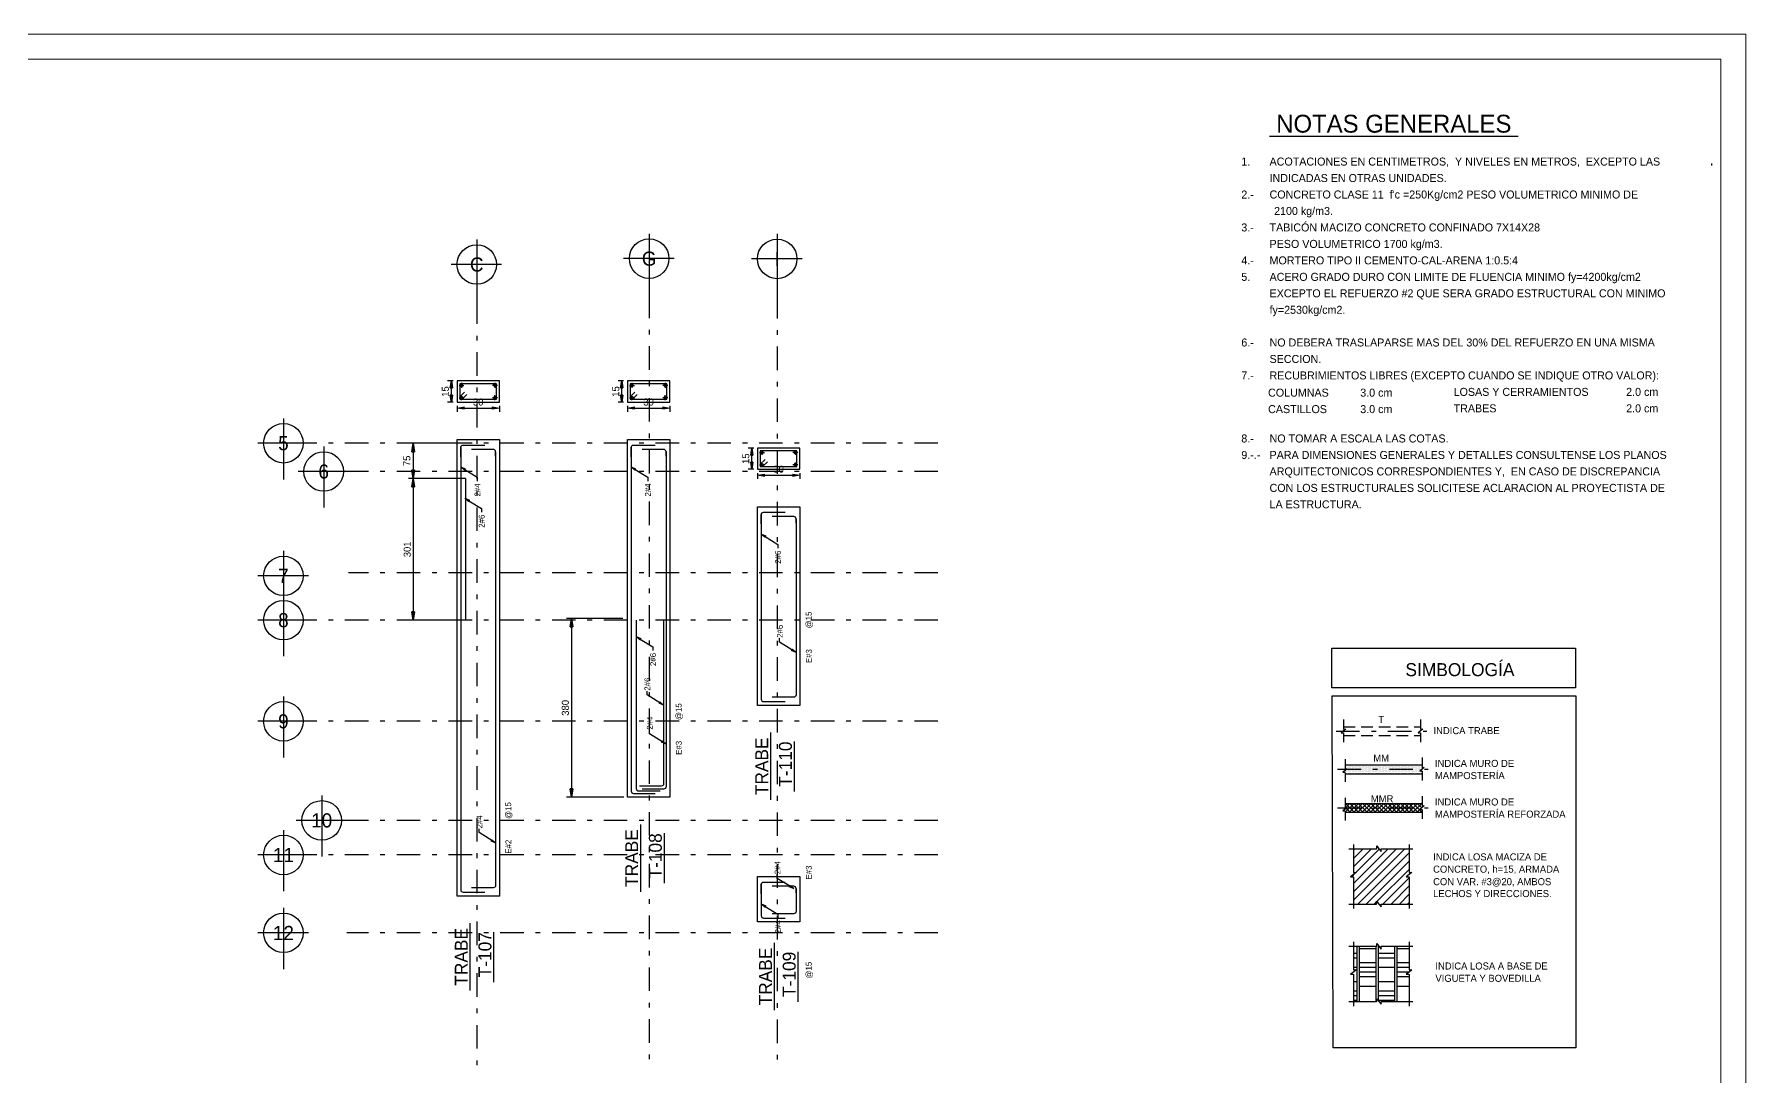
# Model space of a CAD drawing. Header units: millimetres. Extents: x -25 to 297, y -2 to 43.
# Drawn here: x 181.28 to 217.65, y 18.84 to 41 of the extents above; entities that cross this region are included whole.
import ezdxf
from ezdxf.enums import TextEntityAlignment as Align

# ---------------------------------------------------------------- set-up
doc = ezdxf.new("R2010")
doc.units = ezdxf.units.MM
doc.linetypes.add('DASHDOT', pattern=[1, 0.5, -0.25, 0, -0.25])
doc.linetypes.add('DASHED2', pattern=[0.375, 0.25, -0.125])
for name, color, linetype in [('6', 7, 'Continuous'), ('C', 11, 'Continuous'), ('CAJONES', 15, 'Continuous'), ('CERR', 3, 'DASHED2'), ('EJES', 250, 'DASHDOT'), ('hatch', 250, 'Continuous'), ('HATCH_MUROS', 16, 'Continuous'), ('Muro', 242, 'Continuous'), ('muros', 1, 'Continuous'), ('NOTAS', 5, 'Continuous'), ('TEXT', 5, 'Continuous'), ('TITULO', 242, 'Continuous'), ('TZ', 15, 'Continuous'), ('VIGUETAS', 107, 'Continuous')]:
    doc.layers.add(name, color=color, linetype=linetype)
doc.styles.add('LEROY', font='stylu.ttf')
doc.dimstyles.new('LEROY', dxfattribs={"dimtxt": 0.15, "dimasz": 0.18, "dimexe": 0.1, "dimexo": 0.1, "dimgap": 0.05, "dimtad": 1, "dimdec": 0, "dimlfac": 100, "dimzin": 0, "dimdsep": 46, "dimtxsty": 'LEROY', "dimblk1": 'FLECHA', "dimblk2": 'FLECHA', "dimsah": 1, "dimcen": 0.2, "dimclrd": 256, "dimclre": 256, "dimclrt": 5, "dimadec": 0, "dimazin": 0, "dimtfac": 0.5, "dimtdec": 0, "dimtix": 1, "dimtofl": 0, "dimtmove": 0, "dimatfit": 3, "dimldrblk": 'FLECHA', "dimfxl": 1, "dimtolj": 1, "dimtzin": 0, "dimarcsym": 0})
doc.dimstyles.new('LEROY_CONC', dxfattribs={"dimtxt": 0.15, "dimasz": 0.15, "dimexe": 0.08, "dimexo": 0.08, "dimgap": 0.05, "dimtad": 1, "dimdec": 0, "dimlfac": 20, "dimzin": 0, "dimdsep": 46, "dimtxsty": 'LEROY', "dimblk1": 'FLECHA', "dimblk2": 'FLECHA', "dimsah": 1, "dimcen": 0.2, "dimclrd": 256, "dimclre": 256, "dimclrt": 5, "dimadec": 0, "dimazin": 0, "dimtfac": 0.5, "dimtdec": 0, "dimtix": 1, "dimtofl": 0, "dimtmove": 0, "dimatfit": 3, "dimldrblk": 'FLECHA', "dimfxl": 1, "dimtolj": 1, "dimtzin": 0, "dimarcsym": 0})

# ---------------------------------------------------------------- blocks, each defined once
blk = doc.blocks.new('EJE-VERT')
at = {"color": 15, "linetype": 'Continuous'}
for p, q in [((0, 2.163), (0, 0)), ((0.883, 1.28), (-0.909, 1.28))]:
    blk.add_line(p, q, dxfattribs=at)
blk.add_circle((0, 1.28), 0.7, dxfattribs=at)
at = {"color": 242, "style": 'LEROY'}
blk.add_attdef('EJE', text='', height=0.5, dxfattribs=at).set_placement((0, 1.28), align=Align.MIDDLE)
blk = doc.blocks.new('FL1')
at = {"layer": 'CAJONES', "linetype": 'Continuous'}
h = blk.add_hatch(color=5, dxfattribs=at)
h.paths.add_polyline_path([(0, 0), (0, 0), (0.108, -0.172), (0.136, -0.155)])
h.paths.add_polyline_path([(0, 0), (0.08, -0.189), (0.108, -0.172)])
at = {"layer": 'CAJONES', "color": 5, "linetype": 'Continuous'}
blk.add_line((0.136, -0.155), (0.08, -0.189), dxfattribs=at)
blk.add_lwpolyline([(0.136, -0.155), (0, 0), (0.08, -0.189)], dxfattribs=at)
at = {"layer": 'CAJONES', "color": 11}
blk.add_lwpolyline([(0.108, -0.172), (0.438, -0.701), (0.6, -0.701)], dxfattribs=at)
at = {"layer": 'CAJONES', "color": 5, "style": 'LEROY'}
blk.add_attdef('FL1', (0.618, -0.835), '', height=0.25, dxfattribs=at)
blk = doc.blocks.new('FL2')
at = {"layer": 'CAJONES', "linetype": 'Continuous'}
h = blk.add_hatch(color=5, dxfattribs=at)
h.paths.add_polyline_path([(0.108, 0.172), (0.08, 0.189), (0, 0)])
h.paths.add_polyline_path([(0.136, 0.155), (0.108, 0.172), (0, 0), (0, 0)])
at = {"layer": 'CAJONES', "color": 5, "linetype": 'Continuous'}
blk.add_line((0.136, 0.155), (0.08, 0.189), dxfattribs=at)
at = {"layer": 'CAJONES', "color": 11}
blk.add_lwpolyline([(0, 0), (0.438, 0.701), (0.6, 0.701)], dxfattribs=at)
at = {"layer": 'CAJONES', "color": 5, "linetype": 'Continuous'}
blk.add_lwpolyline([(0.136, 0.155), (0, 0), (0.08, 0.189)], dxfattribs=at)
at = {"layer": 'CAJONES', "color": 5, "style": 'LEROY'}
blk.add_attdef('FL2', (0.614, 0.562), '', height=0.25, dxfattribs=at)
blk = doc.blocks.new('FLECHA')
at = {"linetype": 'Continuous'}
blk.add_hatch(color=5, dxfattribs=at).paths.add_polyline_path([(0, 0), (-1, 0.16), (-1, -0.16)])
at = {"color": 5, "linetype": 'Continuous'}
blk.add_line((-1, 0.16), (-1, -0.16), dxfattribs=at)
blk.add_lwpolyline([(-1, 0.16), (0, 0), (-1, -0.16)], dxfattribs=at)
blk = doc.blocks.new('*D180')
at = {"layer": 'C', "lineweight": -2, "transparency": 16777216}
for p, q in [((190.341, 31.56), (189.234, 31.56)), ((189.334, 31.38), (189.334, 28.729)), ((190.447, 28.549), (189.234, 28.549))]:
    blk.add_line(p, q, dxfattribs=at)
at = {"layer": 'Defpoints', "color": 0, "transparency": 16777216}
for p in [(190.441, 31.56), (189.334, 28.549), (190.547, 28.549)]:
    blk.add_point(p, dxfattribs=at)
at = {"layer": 'C', "lineweight": -2, "transparency": 16777216, "xscale": 0.18, "yscale": 0.18, "zscale": 0.18}
for p, rotation in [((189.334, 31.56), 90), ((189.334, 28.549), 270)]:
    blk.add_blockref('FLECHA', p, dxfattribs=dict(at, rotation=rotation))
at = {"layer": 'C', "color": 5, "transparency": 16777216, "insert": (189.206, 30.054), "char_height": 0.15, "attachment_point": 5, "rotation": 90, "style": 'LEROY'}
blk.add_mtext('\\A1;301', dxfattribs=at)
blk = doc.blocks.new('*D181')
at = {"layer": 'C', "lineweight": -2, "transparency": 16777216}
for p, q in [((190.511, 32.308), (189.229, 32.308)), ((189.329, 32.128), (189.329, 31.74)), ((190.441, 31.56), (189.229, 31.56))]:
    blk.add_line(p, q, dxfattribs=at)
at = {"layer": 'Defpoints', "color": 0, "transparency": 16777216}
for p in [(190.611, 32.308), (189.329, 31.56), (190.541, 31.56)]:
    blk.add_point(p, dxfattribs=at)
at = {"layer": 'C', "lineweight": -2, "transparency": 16777216, "xscale": 0.18, "yscale": 0.18, "zscale": 0.18}
for p, rotation in [((189.329, 32.308), 90), ((189.329, 31.56), 270)]:
    blk.add_blockref('FLECHA', p, dxfattribs=dict(at, rotation=rotation))
at = {"layer": 'C', "color": 5, "transparency": 16777216, "insert": (189.198, 31.934), "char_height": 0.15, "attachment_point": 5, "rotation": 90, "style": 'LEROY'}
blk.add_mtext('\\A1;75', dxfattribs=at)
blk = doc.blocks.new('*D182')
at = {"layer": 'C', "lineweight": -2, "transparency": 16777216}
for p, q in [((193.785, 28.585), (192.593, 28.585)), ((192.693, 28.405), (192.693, 24.965)), ((193.805, 24.785), (192.593, 24.785))]:
    blk.add_line(p, q, dxfattribs=at)
at = {"layer": 'Defpoints', "color": 0, "transparency": 16777216}
for p in [(193.885, 28.585), (192.693, 24.785), (193.905, 24.785)]:
    blk.add_point(p, dxfattribs=at)
at = {"layer": 'C', "lineweight": -2, "transparency": 16777216, "xscale": 0.18, "yscale": 0.18, "zscale": 0.18}
for p, rotation in [((192.693, 28.585), 90), ((192.693, 24.785), 270)]:
    blk.add_blockref('FLECHA', p, dxfattribs=dict(at, rotation=rotation))
at = {"layer": 'C', "color": 5, "transparency": 16777216, "insert": (192.565, 26.685), "char_height": 0.15, "attachment_point": 5, "rotation": 90, "style": 'LEROY'}
blk.add_mtext('\\A1;380', dxfattribs=at)
blk = doc.blocks.new('CTRTXT')
at = {"color": 242, "style": 'LEROY'}
blk.add_attdef('TRABE', text='', height=0.275, dxfattribs=at).set_placement((-1.01, -0.613), align=Align.CENTER)
blk = doc.blocks.new('NOTAS')
at = {"layer": 'NOTAS', "color": 5}
blk.add_line((156.122, 134.198), (156.122, 134.239), dxfattribs=at)
at = {"layer": 'NOTAS', "color": 5, "style": 'LEROY'}
for s, p in [('1.', (146.122, 134.198)), ('ACOTACIONES EN CENTIMETROS,  Y NIVELES EN METROS,  EXCEPTO LAS', (146.722, 134.198)), ('INDICADAS EN OTRAS UNIDADES.', (146.722, 133.848)), ('2.-', (146.122, 133.498)), ("CONCRETO CLASE 11  f'c =250Kg/cm2 PESO VOLUMETRICO MINIMO DE", (146.722, 133.498)), ('  2100 kg/m3.', (146.692, 133.148)), ('3.-', (146.122, 132.798)), ('TABICÓN MACIZO CONCRETO CONFINADO 7X14X28', (146.722, 132.798)), ('PESO VOLUMETRICO 1700 kg/m3.', (146.722, 132.448)), ('4.-', (146.122, 132.098)), ('MORTERO TIPO II CEMENTO-CAL-ARENA 1:0.5:4', (146.722, 132.098)), ('5.', (146.122, 131.748)), ('ACERO GRADO DURO CON LIMITE DE FLUENCIA MINIMO fy=4200kg/cm2', (146.722, 131.748)), ('EXCEPTO EL REFUERZO #2 QUE SERA GRADO ESTRUCTURAL CON MINIMO', (146.722, 131.398)), ('fy=2530kg/cm2.', (146.722, 131.048)), ('6.-', (146.122, 130.353)), ('NO DEBERA TRASLAPARSE MAS DEL 30% DEL REFUERZO EN UNA MISMA', (146.722, 130.353)), ('SECCION.', (146.722, 130.003)), ('RECUBRIMIENTOS LIBRES (EXCEPTO CUANDO SE INDIQUE OTRO VALOR):', (146.722, 129.653)), ('7.-', (146.122, 129.653)), ('LOSAS Y CERRAMIENTOS', (150.633, 129.303)), ('2.0 cm', (154.299, 129.303)), ('COLUMNAS', (146.691, 129.287)), ('CASTILLOS', (146.691, 128.937)), ('3.0 cm', (148.649, 129.287)), ('3.0 cm', (148.649, 128.937)), ('TRABES', (150.633, 128.953)), ('2.0 cm', (154.299, 128.953)), ('8.-', (146.122, 128.313)), ('NO TOMAR A ESCALA LAS COTAS.', (146.722, 128.313)), ('9.-.-', (146.122, 127.963)), ('PARA DIMENSIONES GENERALES Y DETALLES CONSULTENSE LOS PLANOS', (146.722, 127.963)), ('ARQUITECTONICOS CORRESPONDIENTES Y,  EN CASO DE DISCREPANCIA', (146.722, 127.613)), ('CON LOS ESTRUCTURALES SOLICITESE ACLARACION AL PROYECTISTA DE', (146.722, 127.263)), ('LA ESTRUCTURA.', (146.722, 126.913))]:
    blk.add_text(s, height=0.17, dxfattribs=at).set_placement(p)
at = {"layer": 'TITULO', "style": 'LEROY'}
blk.add_text('%%U NOTAS GENERALES ', height=0.38, dxfattribs=at).set_placement((146.722, 134.898))
blk = doc.blocks.new('SIM017')
at = {"color": 15, "linetype": 'Continuous'}
blk.add_lwpolyline([(-1.01, 0), (-0.19, 0, 0.414214), (-0.15, 0.05), (-0.15, 0.2), (0, 0), (0.15, -0.2), (0.15, -0.05, -0.414214), (0.19, 0), (0.99, 0)], format="xyb", dxfattribs=at)
blk = doc.blocks.new('Var_1')
at = {"layer": 'TZ'}
h = blk.add_hatch(dxfattribs=at)
h.set_pattern_fill('ANSI31', color=250, scale=0.01, style=0)
h.set_pattern_definition([(45, (-118.599832, -46.150385), (-0.02245064, 0.02245064), [])])
edge = h.paths.add_edge_path()
edge.add_arc((0, 0), 0.125, 0, 360)
at = {"layer": 'TZ', "color": 250}
for p, q in [((-0.25, 0), (0.25, 0)), ((0, 0.25), (0, -0.25))]:
    blk.add_line(p, q, dxfattribs=at)
at = {"layer": 'TZ', "color": 5}
blk.add_circle((0, 0), 0.125, dxfattribs=at)
blk = doc.blocks.new('*D523')
at = {"layer": 'C', "lineweight": -2, "transparency": 16777216}
for p, q in [((190.183, 33.633), (190.064, 33.633)), ((190.144, 33.333), (190.144, 33.483)), ((190.183, 33.183), (190.064, 33.183))]:
    blk.add_line(p, q, dxfattribs=at)
at = {"layer": 'Defpoints', "color": 0, "transparency": 16777216}
for p in [(190.144, 33.633), (190.263, 33.633), (190.263, 33.183)]:
    blk.add_point(p, dxfattribs=at)
at = {"layer": 'C', "lineweight": -2, "transparency": 16777216, "xscale": 0.15, "yscale": 0.15, "zscale": 0.15}
for p, rotation in [((190.144, 33.633), 90), ((190.144, 33.183), 270)]:
    blk.add_blockref('FLECHA', p, dxfattribs=dict(at, rotation=rotation))
at = {"layer": 'C', "color": 5, "transparency": 16777216, "insert": (190.015, 33.408), "char_height": 0.15, "attachment_point": 5, "rotation": 90, "style": 'LEROY'}
blk.add_mtext('\\A1;15', dxfattribs=at)
blk = doc.blocks.new('*D524')
at = {"layer": 'C', "lineweight": -2, "transparency": 16777216}
for p, q in [((190.263, 33.103), (190.263, 32.976)), ((191.163, 33.103), (191.163, 32.976)), ((190.413, 33.056), (191.013, 33.056))]:
    blk.add_line(p, q, dxfattribs=at)
at = {"layer": 'Defpoints', "color": 0, "transparency": 16777216}
for p in [(190.263, 33.183), (191.163, 33.183), (191.163, 33.056)]:
    blk.add_point(p, dxfattribs=at)
at = {"layer": 'C', "lineweight": -2, "transparency": 16777216, "xscale": 0.15, "yscale": 0.15, "zscale": 0.15, "rotation": 180}
blk.add_blockref('FLECHA', (190.263, 33.056), dxfattribs=at)
at = {"layer": 'C', "lineweight": -2, "transparency": 16777216, "xscale": 0.15, "yscale": 0.15, "zscale": 0.15}
blk.add_blockref('FLECHA', (191.163, 33.056), dxfattribs=at)
at = {"layer": 'C', "color": 5, "transparency": 16777216, "insert": (190.713, 33.184), "char_height": 0.15, "attachment_point": 5, "style": 'LEROY'}
blk.add_mtext('\\A1;30', dxfattribs=at)
blk = doc.blocks.new('*D525')
at = {"layer": 'C', "lineweight": -2, "transparency": 16777216}
for p, q in [((193.804, 33.633), (193.684, 33.633)), ((193.764, 33.333), (193.764, 33.483)), ((193.804, 33.183), (193.684, 33.183))]:
    blk.add_line(p, q, dxfattribs=at)
at = {"layer": 'Defpoints', "color": 0, "transparency": 16777216}
for p in [(193.764, 33.633), (193.884, 33.633), (193.884, 33.183)]:
    blk.add_point(p, dxfattribs=at)
at = {"layer": 'C', "lineweight": -2, "transparency": 16777216, "xscale": 0.15, "yscale": 0.15, "zscale": 0.15}
for p, rotation in [((193.764, 33.633), 90), ((193.764, 33.183), 270)]:
    blk.add_blockref('FLECHA', p, dxfattribs=dict(at, rotation=rotation))
at = {"layer": 'C', "color": 5, "transparency": 16777216, "insert": (193.636, 33.408), "char_height": 0.15, "attachment_point": 5, "rotation": 90, "style": 'LEROY'}
blk.add_mtext('\\A1;15', dxfattribs=at)
blk = doc.blocks.new('*D526')
at = {"layer": 'C', "lineweight": -2, "transparency": 16777216}
for p, q in [((193.884, 33.103), (193.884, 32.976)), ((194.784, 33.103), (194.784, 32.976)), ((194.034, 33.056), (194.634, 33.056))]:
    blk.add_line(p, q, dxfattribs=at)
at = {"layer": 'Defpoints', "color": 0, "transparency": 16777216}
for p in [(193.884, 33.183), (194.784, 33.183), (194.784, 33.056)]:
    blk.add_point(p, dxfattribs=at)
at = {"layer": 'C', "lineweight": -2, "transparency": 16777216, "xscale": 0.15, "yscale": 0.15, "zscale": 0.15, "rotation": 180}
blk.add_blockref('FLECHA', (193.884, 33.056), dxfattribs=at)
at = {"layer": 'C', "lineweight": -2, "transparency": 16777216, "xscale": 0.15, "yscale": 0.15, "zscale": 0.15}
blk.add_blockref('FLECHA', (194.784, 33.056), dxfattribs=at)
at = {"layer": 'C', "color": 5, "transparency": 16777216, "insert": (194.334, 33.184), "char_height": 0.15, "attachment_point": 5, "style": 'LEROY'}
blk.add_mtext('\\A1;30', dxfattribs=at)
blk = doc.blocks.new('*D527')
at = {"layer": 'C', "lineweight": -2, "transparency": 16777216}
for p, q in [((196.567, 32.206), (196.447, 32.206)), ((196.527, 31.906), (196.527, 32.056)), ((196.567, 31.756), (196.447, 31.756))]:
    blk.add_line(p, q, dxfattribs=at)
at = {"layer": 'Defpoints', "color": 0, "transparency": 16777216}
for p in [(196.527, 32.206), (196.647, 32.206), (196.647, 31.756)]:
    blk.add_point(p, dxfattribs=at)
at = {"layer": 'C', "lineweight": -2, "transparency": 16777216, "xscale": 0.15, "yscale": 0.15, "zscale": 0.15}
for p, rotation in [((196.527, 32.206), 90), ((196.527, 31.756), 270)]:
    blk.add_blockref('FLECHA', p, dxfattribs=dict(at, rotation=rotation))
at = {"layer": 'C', "color": 5, "transparency": 16777216, "insert": (196.399, 31.981), "char_height": 0.15, "attachment_point": 5, "rotation": 90, "style": 'LEROY'}
blk.add_mtext('\\A1;15', dxfattribs=at)
blk = doc.blocks.new('*D528')
at = {"layer": 'C', "lineweight": -2, "transparency": 16777216}
for p, q in [((196.647, 31.676), (196.647, 31.549)), ((197.547, 31.676), (197.547, 31.549)), ((196.797, 31.629), (197.397, 31.629))]:
    blk.add_line(p, q, dxfattribs=at)
at = {"layer": 'Defpoints', "color": 0, "transparency": 16777216}
for p in [(196.647, 31.756), (197.547, 31.756), (197.547, 31.629)]:
    blk.add_point(p, dxfattribs=at)
at = {"layer": 'C', "lineweight": -2, "transparency": 16777216, "xscale": 0.15, "yscale": 0.15, "zscale": 0.15, "rotation": 180}
blk.add_blockref('FLECHA', (196.647, 31.629), dxfattribs=at)
at = {"layer": 'C', "lineweight": -2, "transparency": 16777216, "xscale": 0.15, "yscale": 0.15, "zscale": 0.15}
blk.add_blockref('FLECHA', (197.547, 31.629), dxfattribs=at)
at = {"layer": 'C', "color": 5, "transparency": 16777216, "insert": (197.097, 31.757), "char_height": 0.15, "attachment_point": 5, "style": 'LEROY'}
blk.add_mtext('\\A1;30', dxfattribs=at)

msp = doc.modelspace()

# ---------------------------------------------------------------- hatches: boundary and pattern name
at = {"layer": 'hatch'}
h = msp.add_hatch(dxfattribs=at)
h.set_pattern_fill('ANSI31', color=256)
h.set_pattern_definition([(45, (130.17261, 97.78983), (-0.08838835, 0.08838835), [])])
h.paths.add_polyline_path([(209.369, 23.186), (209.31, 23.141), (209.25, 23.097), (209.296, 23.097, -0.414214), (209.31, 23.083), (209.31, 22.516), (209.794, 22.516, 0.414214), (209.808, 22.53), (209.808, 22.575), (209.852, 22.516), (209.897, 22.457), (209.897, 22.502, -0.414214), (209.911, 22.516), (210.492, 22.516), (210.492, 23.083, 0.414214), (210.479, 23.097), (210.433, 23.097), (210.492, 23.141), (210.552, 23.186), (210.506, 23.186, -0.414214), (210.492, 23.199), (210.492, 23.691), (209.911, 23.691, 0.414214), (209.897, 23.677), (209.897, 23.631), (209.852, 23.691), (209.808, 23.75), (209.808, 23.704, -0.414214), (209.794, 23.691), (209.31, 23.691), (209.31, 23.199, 0.414214), (209.323, 23.186)])
at = {"layer": 'HATCH_MUROS'}
h = msp.add_hatch(dxfattribs=at)
h.set_pattern_fill('DOTS', color=256, scale=0.4, style=0)
h.set_pattern_definition([(0, (-63.729254, -118.50262), (0.0125, 0.025), [0, -0.025])])
h.paths.add_polyline_path([(210.76, 25.379), (210.767, 25.384), (210.815, 25.42), (210.778, 25.42, -0.414214), (210.767, 25.43), (210.767, 25.472), (209.132, 25.472), (209.132, 25.43, 0.414214), (209.143, 25.42), (209.18, 25.42), (209.132, 25.384), (209.125, 25.379)])
h.paths.add_polyline_path([(209.125, 25.379), (209.085, 25.348), (209.121, 25.348, -0.414214), (209.132, 25.337), (209.132, 25.285), (210.767, 25.285), (210.767, 25.337, 0.414214), (210.756, 25.348), (210.72, 25.348), (210.76, 25.379)])
at = {"layer": 'muros'}
h = msp.add_hatch(dxfattribs=at)
h.set_pattern_fill('ANSI37', color=256, scale=0.02)
h.set_pattern_definition([(45, (-296.220694, 0), (-0.044901281, 0.044901281), []), (135, (-296.220694, 0), (-0.044901281, -0.044901281), [])])
h.paths.add_polyline_path([(210.76, 24.559), (210.767, 24.564), (210.815, 24.6), (210.778, 24.6, -0.414214), (210.767, 24.611), (210.767, 24.653), (209.132, 24.653), (209.132, 24.611, 0.414214), (209.143, 24.6), (209.18, 24.6), (209.132, 24.564), (209.125, 24.559)])
h.paths.add_polyline_path([(209.125, 24.559), (209.085, 24.529), (209.121, 24.529, -0.414214), (209.132, 24.518), (209.132, 24.465), (210.767, 24.465), (210.767, 24.518, 0.414214), (210.756, 24.529), (210.72, 24.529), (210.76, 24.559)])
at = {"layer": 'VIGUETAS'}
h = msp.add_hatch(dxfattribs=at)
h.set_pattern_fill('AR-VYB', color=256, scale=0.05, angle=90, style=0)
h.set_pattern_definition([(90, (-63.76017, -121.5849), (-0.4, 0.4), [0.4, 0.4]), (90, (-63.81017, -121.5849), (-0.4, 0.4), [0.4, 0.4]), (180, (-63.8102, -121.4349), (-0.4, -0.8), [0.35, -0.45]), (180, (-63.81017, -121.3349), (-0.4, -0.4), [0.35, -0.45]), (180, (-63.8102, -121.2349), (-0.4, -0.8), [0.35, -0.45]), (180, (-63.8102, -121.1349), (-0.4, -0.8), [0.35, -0.45]), (180, (-63.81017, -120.8349), (-0.4, -0.4), [0.35, -0.45]), (180, (-63.8102, -120.7349), (-0.4, -0.8), [0.35, -0.45]), (180, (-63.81017, -120.6349), (-0.4, -0.4), [0.35, -0.45])])
h.paths.add_polyline_path([(209.31, 20.445), (209.794, 20.445, 0.617924), (209.805, 20.467), (209.808, 20.504), (209.852, 20.445), (210.492, 20.445), (210.492, 21.012, 0.617924), (210.471, 21.023), (210.433, 21.025), (210.492, 21.07), (210.492, 21.619), (209.911, 21.619, 0.617924), (209.9, 21.597), (209.897, 21.56), (209.852, 21.619), (209.31, 21.619), (209.31, 21.128, 0.617924), (209.332, 21.117), (209.369, 21.114), (209.31, 21.07)])

# ---------------------------------------------------------------- linework, layer by layer
at = {"color": 15, "linetype": 'Continuous'}
for points in [[(209.209, 23.691), (209.794, 23.691, 0.414214), (209.808, 23.704), (209.808, 23.75), (209.852, 23.691), (209.897, 23.631), (209.897, 23.677, -0.414214), (209.911, 23.691), (210.574, 23.691)], [(209.31, 23.784), (209.31, 23.199, 0.414214), (209.323, 23.186), (209.369, 23.186), (209.31, 23.141), (209.25, 23.097), (209.296, 23.097, -0.414214), (209.31, 23.083), (209.31, 22.42)], [(210.492, 23.784), (210.492, 23.199, 0.414214), (210.506, 23.186), (210.552, 23.186), (210.492, 23.141), (210.433, 23.097), (210.479, 23.097, -0.414214), (210.492, 23.083), (210.492, 22.42)], [(209.209, 22.516), (209.794, 22.516, 0.414214), (209.808, 22.53), (209.808, 22.575), (209.852, 22.516), (209.897, 22.457), (209.897, 22.502, -0.414214), (209.911, 22.516), (210.574, 22.516)], [(209.209, 21.619), (209.794, 21.619, 0.414214), (209.808, 21.633), (209.808, 21.679), (209.852, 21.619), (209.897, 21.56), (209.897, 21.606, -0.414214), (209.911, 21.619), (210.574, 21.619)], [(209.31, 21.713), (209.31, 21.128, 0.414214), (209.323, 21.114), (209.369, 21.114), (209.31, 21.07), (209.25, 21.025), (209.296, 21.025, -0.414214), (209.31, 21.012), (209.31, 20.348)], [(210.492, 21.713), (210.492, 21.128, 0.414214), (210.506, 21.114), (210.552, 21.114), (210.492, 21.07), (210.433, 21.025), (210.479, 21.025, -0.414214), (210.492, 21.012), (210.492, 20.348)], [(209.209, 20.445), (209.794, 20.445, 0.414214), (209.808, 20.459), (209.808, 20.504), (209.852, 20.445), (209.897, 20.386), (209.897, 20.431, -0.414214), (209.911, 20.445), (210.574, 20.445)]]:
    msp.add_lwpolyline(points, format="xyb", dxfattribs=at)
at = {"layer": '6', "lineweight": 0}
for points in [[(153.626, 41.001), (217.646, 41.001), (217.646, -2.036), (153.626, -2.036)], [(154.158, 40.469), (217.114, 40.469), (217.114, -1.504), (154.158, -1.504)]]:
    msp.add_lwpolyline(points, close=True, dxfattribs=at)
at = {"layer": 'CAJONES'}
for points in [[(191.164, 22.685), (190.264, 22.685), (190.264, 32.385), (191.164, 32.385)], [(194.785, 24.785), (193.885, 24.785), (193.884, 32.385), (194.784, 32.385)], [(197.548, 26.735), (196.648, 26.735), (196.647, 30.958), (197.547, 30.958)], [(197.548, 22.135), (196.648, 22.135), (196.647, 23.1), (197.547, 23.1)]]:
    msp.add_lwpolyline(points, close=True, dxfattribs=at)
at = {"layer": 'CAJONES', "color": 1}
for points in [[(190.344, 32.02), (190.344, 32.219, -0.414214), (190.394, 32.269), (190.854, 32.269)], [(190.344, 32.219), (190.344, 22.818, 0.414214), (190.394, 22.768), (190.854, 22.768)], [(191.084, 32.036), (191.084, 32.127, 0.414214), (191.034, 32.177), (190.574, 32.177)], [(191.084, 32.127), (191.084, 22.91, -0.414214), (191.034, 22.86), (190.574, 22.86)], [(193.964, 32.02), (193.964, 32.219, -0.414214), (194.014, 32.269), (194.474, 32.269)], [(193.964, 32.219), (193.964, 24.918, 0.414214), (194.014, 24.868), (194.474, 24.868)], [(194.704, 32.036), (194.704, 32.127, 0.414214), (194.654, 32.177), (194.194, 32.177)], [(194.704, 32.127), (194.704, 25.01, -0.414214), (194.654, 24.96), (194.194, 24.96)], [(196.727, 30.593), (196.727, 30.792, -0.414214), (196.777, 30.842), (197.237, 30.842)], [(196.727, 30.792), (196.727, 26.868, 0.414214), (196.777, 26.818), (197.237, 26.818)], [(197.467, 30.608), (197.467, 30.7, 0.414214), (197.417, 30.75), (196.957, 30.75)], [(197.467, 30.7), (197.467, 26.96, -0.414214), (197.417, 26.91), (196.957, 26.91)], [(194.072, 28.549), (194.072, 24.97, 0.414214), (194.122, 24.92), (194.582, 24.92)], [(194.652, 28.549), (194.652, 25.071, -0.414214), (194.602, 25.021), (194.142, 25.021)], [(196.727, 22.736), (196.727, 22.934, -0.414214), (196.777, 22.984), (197.237, 22.984)], [(196.727, 22.934), (196.727, 22.268, 0.414214), (196.777, 22.218), (197.237, 22.218)], [(197.467, 22.751), (197.467, 22.843, 0.414214), (197.417, 22.893), (196.957, 22.893)], [(197.467, 22.843), (197.467, 22.36, -0.414214), (197.417, 22.31), (196.957, 22.31)]]:
    msp.add_lwpolyline(points, format="xyb", dxfattribs=at)
msp.add_lwpolyline([(190.441, 31.56), (190.441, 28.549)], dxfattribs=at)
at = {"layer": 'CERR'}
for p, q in [((209.1, 26.283), (210.739, 26.283)), ((209.1, 26.095), (210.739, 26.095))]:
    msp.add_line(p, q, dxfattribs=at)
at = {"layer": 'EJES'}
for p, q in [((190.682, 35.344), (190.682, 18.955)), ((194.346, 35.469), (194.346, 19.073)), ((197.066, 35.462), (197.066, 19.073)), ((200.482, 32.308), (187.112, 32.308)), ((200.482, 31.708), (187.112, 31.708)), ((200.482, 29.558), (187.96, 29.558)), ((200.482, 28.549), (187.112, 28.549)), ((200.482, 26.399), (187.112, 26.399)), ((208.942, 26.189), (210.868, 26.189)), ((208.973, 25.379), (210.899, 25.379)), ((208.973, 24.559), (210.899, 24.559)), ((200.482, 24.294), (187.924, 24.294)), ((200.482, 23.558), (187.112, 23.558)), ((200.482, 21.903), (187.924, 21.903))]:
    msp.add_line(p, q, dxfattribs=at)
at = {"layer": 'Muro'}
for p, q in [((209.131, 25.472), (210.77, 25.472)), ((209.131, 25.285), (210.77, 25.285)), ((209.131, 24.653), (210.77, 24.653)), ((209.131, 24.465), (210.77, 24.465))]:
    msp.add_line(p, q, dxfattribs=at)
at = {"layer": 'TZ', "color": 3}
for p, q in [((190.424, 33.393), (190.323, 33.292)), ((190.473, 33.343), (190.374, 33.243)), ((194.044, 33.393), (193.944, 33.292)), ((194.094, 33.343), (193.994, 33.243)), ((196.808, 31.966), (196.707, 31.865)), ((196.857, 31.916), (196.757, 31.816))]:
    msp.add_line(p, q, dxfattribs=at)
at = {"layer": 'TZ'}
for points in [[(191.163, 33.183), (191.163, 33.633), (190.263, 33.633), (190.263, 33.183)], [(194.784, 33.183), (194.784, 33.633), (193.884, 33.633), (193.884, 33.183)], [(197.547, 31.756), (197.547, 32.206), (196.647, 32.206), (196.647, 31.756)]]:
    msp.add_lwpolyline(points, close=True, dxfattribs=at)
at = {"layer": 'TZ', "color": 3}
for points in [[(191.103, 33.243), (191.103, 33.573), (190.323, 33.573), (190.323, 33.243)], [(194.724, 33.243), (194.724, 33.573), (193.944, 33.573), (193.944, 33.243)], [(197.487, 31.816), (197.487, 32.146), (196.707, 32.146), (196.707, 31.816)]]:
    msp.add_lwpolyline(points, close=True, dxfattribs=at)
at = {"layer": 'TZ', "color": 250}
msp.add_lwpolyline([(208.853, 27.952), (214.032, 27.952), (214.032, 27.109), (208.853, 27.109)], close=True, dxfattribs=at)
msp.add_lwpolyline([(214.037, 26.939), (214.037, 19.463), (208.879, 19.463), (208.857, 26.939), (214.037, 26.939)], dxfattribs=at)

# ---------------------------------------------------------------- block references
at = {"layer": 'C'}
msp.add_blockref('NOTAS', (60.806, -95.988), dxfattribs=at)
at = {"layer": 'C', "color": 11}
ref = msp.add_blockref('FL1', (190.344, 31.805), dxfattribs=dict(at, xscale=-0.5, yscale=0.5, zscale=0.5, rotation=90))
ref.add_attrib('FL1', '2#4', (190.761, 31.177), dxfattribs={"layer": 'CAJONES', "color": 5, "height": 0.125, "rotation": 90, "style": 'LEROY'})
ref = msp.add_blockref('FL1', (193.964, 31.805), dxfattribs=dict(at, xscale=-0.5, yscale=0.5, zscale=0.5, rotation=90))
ref.add_attrib('FL1', '2#4', (194.382, 31.177), dxfattribs={"layer": 'CAJONES', "color": 5, "height": 0.125, "rotation": 90, "style": 'LEROY'})
ref = msp.add_blockref('FL1', (190.431, 31.141), dxfattribs=dict(at, xscale=-0.5, yscale=0.5, zscale=0.5, rotation=90))
ref.add_attrib('FL1', '2#6', (190.849, 30.513), dxfattribs={"layer": 'CAJONES', "color": 5, "height": 0.125, "rotation": 90, "style": 'LEROY'})
ref = msp.add_blockref('FL1', (196.727, 30.378), dxfattribs=dict(at, xscale=-0.5, yscale=0.5, zscale=0.5, rotation=90))
ref.add_attrib('FL1', '2#6', (197.145, 29.749), dxfattribs={"layer": 'CAJONES', "color": 5, "height": 0.125, "rotation": 90, "style": 'LEROY'})
at = {"layer": 'C', "color": 11, "xscale": 0.5, "yscale": 0.5, "zscale": 0.5, "rotation": 90}
for p, values in [((197.467, 27.865), {'FL2': '2#6'}), ((194.652, 26.743), {'FL2': '2#6'}), ((194.704, 25.915), {'FL2': '2#4'}), ((191.084, 23.815), {'FL2': '2#4'}), ((197.417, 22.843), {'FL2': '2#4'})]:
    msp.add_blockref('FL2', p, dxfattribs=at).add_auto_attribs(values)
at = {"layer": 'C', "color": 11}
ref = msp.add_blockref('FL1', (194.072, 28.202), dxfattribs=dict(at, xscale=-0.5, yscale=0.5, zscale=0.5, rotation=90))
ref.add_attrib('FL1', '2#6', (194.49, 27.574), dxfattribs={"layer": 'CAJONES', "color": 5, "height": 0.125, "rotation": 90, "style": 'LEROY'})
ref = msp.add_blockref('FL1', (196.727, 22.52), dxfattribs=dict(at, xscale=-0.5, yscale=0.5, zscale=0.5, rotation=90))
ref.add_attrib('FL1', '2#4', (197.145, 21.892), dxfattribs={"layer": 'CAJONES', "color": 5, "height": 0.125, "rotation": 90, "style": 'LEROY'})
at = {"layer": 'EJES', "xscale": 0.599999999999909, "yscale": 0.599999999999909, "zscale": 0.599999999999909}
for p, values in [((194.346, 35.464), {'EJE': 'G'}), ((186.575, 31.54), {'EJE': '5'}), ((187.43, 30.94), {'EJE': '6'}), ((186.575, 28.722), {'EJE': '7'}), ((186.575, 27.781), {'EJE': '8'}), ((186.575, 25.631), {'EJE': '9'}), ((187.388, 23.526), {'EJE': '10'}), ((186.575, 22.79), {'EJE': '11'}), ((186.575, 21.135), {'EJE': '12'})]:
    msp.add_blockref('EJE-VERT', p, dxfattribs=at).add_auto_attribs(values)
at = {"layer": 'EJES'}
for p, xscale, yscale, zscale, rotation, values in [((197.066, 35.458), 0.5999999999999118, 0.5999999999999118, 0.5999999999999118, 359.9732348766866, {'EJE': 'I'}), ((190.682, 35.34), 0.5999999999999067, 0.5999999999999067, 0.5999999999999067, 359.9831932342179, {'EJE': 'C'})]:
    msp.add_blockref('EJE-VERT', p, dxfattribs=dict(at, xscale=xscale, yscale=yscale, zscale=zscale, rotation=rotation)).add_auto_attribs(values)
at = {"layer": 'TITULO', "rotation": 90}
for p, values in [((196.262, 26.453), {'TRABE': '%%U TRABE '}), ((196.765, 26.448), {'TRABE': '%%U T-110'}), ((193.499, 24.503), {'TRABE': '%%U TRABE '}), ((194.002, 24.498), {'TRABE': '%%U T-108'}), ((189.878, 22.403), {'TRABE': '%%U TRABE '}), ((190.381, 22.398), {'TRABE': '%%U T-107'}), ((196.342, 21.986), {'TRABE': '%%U TRABE '}), ((196.845, 21.981), {'TRABE': '%%U T-109'})]:
    msp.add_blockref('CTRTXT', p, dxfattribs=at).add_auto_attribs(values)
at = {"layer": 'TZ'}
for name, p, xscale, yscale, zscale, rotation in [('Var_1', (190.358, 33.539), -0.2099999999999454, 0.2100000000000136, 0.21, 90), ('Var_1', (191.068, 33.539), 0.2099999999999454, 0.2099999999999454, 0.2099999999999454, 270), ('Var_1', (193.979, 33.539), -0.2099999999999454, 0.2100000000000136, 0.21, 90), ('Var_1', (194.689, 33.539), 0.2099999999999454, 0.2099999999999454, 0.2099999999999454, 270), ('Var_1', (190.358, 33.277), 0.2099999999999454, 0.2099999999999454, 0.2099999999999454, 90), ('Var_1', (191.068, 33.277), -0.2099999999999454, 0.2100000000000136, 0.21, 270), ('Var_1', (193.979, 33.277), 0.2099999999999454, 0.2099999999999454, 0.2099999999999454, 90), ('Var_1', (194.689, 33.277), -0.2099999999999454, 0.2100000000000136, 0.21, 270), ('Var_1', (196.742, 32.112), -0.2099999999999454, 0.2100000000000136, 0.21, 90), ('Var_1', (197.452, 32.112), 0.2099999999999454, 0.2099999999999454, 0.2099999999999454, 270), ('Var_1', (196.742, 31.85), 0.2099999999999454, 0.2099999999999454, 0.2099999999999454, 90), ('Var_1', (197.452, 31.85), -0.2099999999999454, 0.2100000000000136, 0.21, 270), ('SIM017', (209.101, 26.194), 0.2420236714616522, 0.2420236714616522, 0.2420236714616522, 270), ('SIM017', (210.736, 26.194), 0.2420236714616522, 0.2420236714616522, 0.2420236714616522, 270), ('SIM017', (209.131, 25.352), 0.2420236714616522, 0.2420236714616522, 0.2420236714616522, 270), ('SIM017', (210.767, 25.384), 0.2420236714616522, 0.2420236714616522, 0.2420236714616522, 270), ('SIM017', (209.131, 24.532), 0.2420236714616522, 0.2420236714616522, 0.2420236714616522, 270), ('SIM017', (210.767, 24.564), 0.2420236714616522, 0.2420236714616522, 0.2420236714616522, 270)]:
    msp.add_blockref(name, p, dxfattribs=dict(at, xscale=xscale, yscale=yscale, zscale=zscale, rotation=rotation))

# ---------------------------------------------------------------- texts
at = {"layer": 'C', "color": 5, "style": 'LEROY'}
for s, p in [('@15', (197.798, 28.376, 0)), ('E#3', (197.801, 27.636)), ('@15', (195.035, 26.426, 0)), ('E#3', (195.038, 25.686)), ('@15', (191.414, 24.326, 0)), ('E#2', (191.417, 23.586)), ('E#3', (197.801, 23.036)), ('@15', (197.798, 20.934, 0))]:
    msp.add_text(s, height=0.125, rotation=90, dxfattribs=at).set_placement(p)
at = {"layer": 'TEXT', "color": 3, "style": 'LEROY'}
msp.add_text('SIMBOLOGÍA', height=0.276, dxfattribs=at).set_placement((211.573, 27.531), align=Align.MIDDLE)
at = {"layer": 'TEXT', "style": 'LEROY'}
for s, p in [('T', (209.9, 26.437, 0)), ('MM', (209.9, 25.617, 0)), ('MMR', (209.919, 24.754, 0))]:
    msp.add_text(s, height=0.15, dxfattribs=at).set_placement(p, align=Align.MIDDLE)
for s, p in [('INDICA TRABE', (211.011, 26.126)), ('INDICA MURO DE', (211.042, 25.43)), ('MAMPOSTERÍA', (211.042, 25.171)), ('INDICA MURO DE', (211.042, 24.61)), ('MAMPOSTERÍA REFORZADA', (211.042, 24.351)), ('CONCRETO, h=15, ARMADA', (211.003, 23.182)), ('INDICA LOSA MACIZA DE', (211.003, 23.443)), ('CON VAR. #3@20, AMBOS', (211.003, 22.916)), ('LECHOS Y DIRECCIONES.', (211.003, 22.663)), ('INDICA LOSA A BASE DE', (211.052, 21.124)), ('VIGUETA Y BOVEDILLA', (211.052, 20.863))]:
    msp.add_text(s, height=0.15, dxfattribs=at).set_placement(p)

# ---------------------------------------------------------------- dimensions: what is measured, and where the dimension line sits
at = {"layer": 'C'}
for p1, p2, distance, picture, middle in [((190.263, 33.183), (190.263, 33.633), 0.12, '*D523', (190.015, 33.408)), ((193.884, 33.183), (193.884, 33.633), 0.12, '*D525', (193.636, 33.408)), ((190.263, 33.183), (191.163, 33.183), -0.127, '*D524', (190.713, 33.184)), ((193.884, 33.183), (194.784, 33.183), -0.127, '*D526', (194.334, 33.184)), ((196.647, 31.756), (196.647, 32.206), 0.12, '*D527', (196.399, 31.981)), ((196.647, 31.756), (197.547, 31.756), -0.127, '*D528', (197.097, 31.757))]:
    dim = msp.add_aligned_dim(p1=p1, p2=p2, distance=distance, dimstyle='LEROY_CONC', override={"dimlfac": 33}, dxfattribs=at)
    dim.commit()
    dim.dimension.update_dxf_attribs({"geometry": picture, "text_midpoint": middle})
for base, p1, p2, picture, middle in [((189.329, 31.56), (190.611, 32.308), (190.541, 31.56), '*D181', (189.198, 31.934)), ((189.334, 28.549), (190.441, 31.56), (190.547, 28.549), '*D180', (189.206, 30.054)), ((192.693, 24.785), (193.885, 28.585), (193.905, 24.785), '*D182', (192.565, 26.685))]:
    dim = msp.add_linear_dim(base=base, p1=p1, p2=p2, angle=90, dimstyle='LEROY', override={"dimfxl": 0.1}, dxfattribs=at)
    dim.commit()
    dim.dimension.update_dxf_attribs({"geometry": picture, "text_midpoint": middle})

doc.saveas('drawing.dxf')
